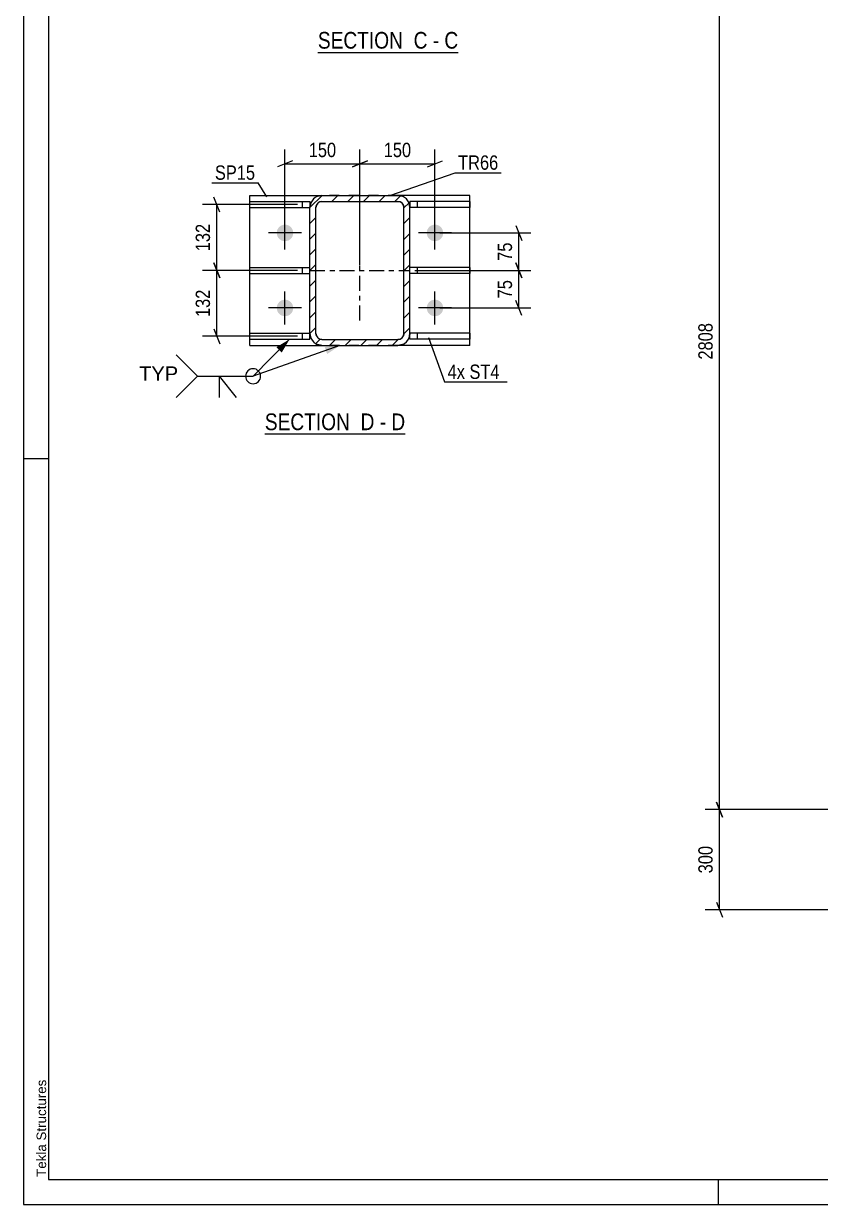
# Model space of a CAD drawing. Header units: millimetres. Extents: x -400 to 789, y -648 to 193.
# Drawn here: x -399.6 to -240.3, y -648.2 to -412.2 of the extents above; entities that cross this region are included whole.
import ezdxf

# ---------------------------------------------------------------- set-up
doc = ezdxf.new("R2010")
doc.units = ezdxf.units.MM
doc.linetypes.add('DXK_LINE_DOT2', pattern=[3.9198, 1.9599, -1.9599])
doc.linetypes.add('DXK_LINE_DOT3', pattern=[5.9187, 2.979, -0.9799, 0.9799, -0.9799])
doc.styles.add('Arial', font='ARIAL.TTF', dxfattribs={"height": 0.2})
doc.styles.add('Arial Narrow', font='ARIALN.TTF', dxfattribs={"height": 0.2})

# ---------------------------------------------------------------- blocks, each defined once
blk = doc.blocks.new('Unknown-392021936-1163')
at = {"color": 5, "linetype": 'Continuous'}
for p, q in [((-399.63, 192.78), (-399.63, -648.22)), ((-394.63, 187.78), (-394.63, -643.22)), ((-394.63, -499.22), (-399.63, -499.22)), ((-394.63, -643.22), (784.37, -643.22)), ((-260.63, -648.22), (-260.63, -643.22)), ((-399.63, -648.22), (789.37, -648.22))]:
    blk.add_line(p, q, dxfattribs=at)
at = {"color": 174, "linetype": 'Continuous', "style": 'Arial'}
blk.add_text('Tekla Structures', height=1.9102, rotation=90, dxfattribs=at).set_placement((-395.13, -642.72))
blk = doc.blocks.new('Unknown-392021936-14 - 3706')
at = {"color": 6, "linetype": 'Continuous'}
blk.add_line((-340.77, -417.96), (-312.7, -417.96), dxfattribs=at)
at = {"color": 0, "linetype": 'Continuous'}
blk.add_wipeout([(-322.67, -417.21), (-322.67, -413.71), (-340.77, -413.71), (-340.77, -417.21)], dxfattribs=at)
at = {"color": 7, "linetype": 'Continuous', "style": 'Arial Narrow'}
blk.add_text('SECTION ', height=3.34, dxfattribs=at).set_placement((-340.77, -417.21))
at = {"color": 0, "linetype": 'Continuous'}
blk.add_wipeout([(-318.85, -417.21), (-318.85, -413.71), (-321.62, -413.71), (-321.62, -417.21)], dxfattribs=at)
at = {"color": 7, "linetype": 'Continuous', "style": 'Arial Narrow'}
blk.add_text('C', height=3.34, dxfattribs=at).set_placement((-321.62, -417.21))
at = {"color": 0, "linetype": 'Continuous'}
blk.add_wipeout([(-316.52, -417.21), (-316.52, -413.71), (-317.8, -413.71), (-317.8, -417.21)], dxfattribs=at)
at = {"color": 7, "linetype": 'Continuous', "style": 'Arial Narrow'}
blk.add_text('-', height=3.34, dxfattribs=at).set_placement((-317.8, -417.21))
at = {"color": 0, "linetype": 'Continuous'}
blk.add_wipeout([(-312.7, -417.21), (-312.7, -413.71), (-315.47, -413.71), (-315.47, -417.21)], dxfattribs=at)
at = {"color": 7, "linetype": 'Continuous', "style": 'Arial Narrow'}
blk.add_text('C', height=3.34, dxfattribs=at).set_placement((-315.47, -417.21))
blk = doc.blocks.new('Unknown-392021936-15 - 3396')
at = {"color": 6, "linetype": 'Continuous'}
blk.add_line((-351.38, -494.22), (-323.31, -494.22), dxfattribs=at)
at = {"color": 0, "linetype": 'Continuous'}
blk.add_wipeout([(-333.28, -493.47), (-333.28, -489.97), (-351.38, -489.97), (-351.38, -493.47)], dxfattribs=at)
at = {"color": 7, "linetype": 'Continuous', "style": 'Arial Narrow'}
blk.add_text('SECTION ', height=3.34, dxfattribs=at).set_placement((-351.38, -493.47))
at = {"color": 0, "linetype": 'Continuous'}
blk.add_wipeout([(-329.46, -493.47), (-329.46, -489.97), (-332.23, -489.97), (-332.23, -493.47)], dxfattribs=at)
at = {"color": 7, "linetype": 'Continuous', "style": 'Arial Narrow'}
blk.add_text('D', height=3.34, dxfattribs=at).set_placement((-332.23, -493.47))
at = {"color": 0, "linetype": 'Continuous'}
blk.add_wipeout([(-327.13, -493.47), (-327.13, -489.97), (-328.41, -489.97), (-328.41, -493.47)], dxfattribs=at)
at = {"color": 7, "linetype": 'Continuous', "style": 'Arial Narrow'}
blk.add_text('-', height=3.34, dxfattribs=at).set_placement((-328.41, -493.47))
at = {"color": 0, "linetype": 'Continuous'}
blk.add_wipeout([(-323.31, -493.47), (-323.31, -489.97), (-326.08, -489.97), (-326.08, -493.47)], dxfattribs=at)
at = {"color": 7, "linetype": 'Continuous', "style": 'Arial Narrow'}
blk.add_text('D', height=3.34, dxfattribs=at).set_placement((-326.08, -493.47))
blk = doc.blocks.new('Part-392021936-3503 - 3396')
at = {"color": 2, "linetype": 'Continuous'}
for p, q in [((-310.35, -447.79), (-322.35, -447.79)), ((-322.35, -447.79), (-322.35, -448.94)), ((-310.35, -447.79), (-310.35, -448.99)), ((-310.35, -448.99), (-322.35, -448.99))]:
    blk.add_line(p, q, dxfattribs=at)
at = {"color": 7, "linetype": 'DXK_LINE_DOT2'}
for p, q in [((-320.85, -448.99), (-320.85, -447.79)), ((-322.35, -448.94), (-322.35, -448.99))]:
    blk.add_line(p, q, dxfattribs=at)
blk = doc.blocks.new('Part-392021936-3447 - 3396')
at = {"linetype": 'Continuous'}
h = blk.add_hatch(dxfattribs=at)
h.set_pattern_fill('', scale=0.7, style=0, pattern_type=0)
h.set_pattern_definition([(45, (-342.3539, -474.1386), (-1.57154, 1.57154), [])])
h.paths.add_polyline_path([(-342.35, -448.94), (-342.35, -474.14), (-342.17, -475.06), (-341.65, -475.84), (-340.87, -476.36), (-339.95, -476.54), (-324.75, -476.54), (-323.84, -476.36), (-323.06, -475.84), (-322.54, -475.06), (-322.35, -474.14), (-322.35, -448.94), (-322.54, -448.02), (-323.06, -447.24), (-323.84, -446.72), (-324.75, -446.54), (-339.95, -446.54), (-340.87, -446.72), (-341.65, -447.24), (-342.17, -448.02)])
h.paths.add_polyline_path([(-340.8, -448.09), (-340.41, -447.83), (-339.95, -447.74), (-324.75, -447.74), (-324.29, -447.83), (-323.91, -448.09), (-323.65, -448.48), (-323.55, -448.94), (-323.55, -474.14), (-323.65, -474.6), (-323.91, -474.99), (-324.29, -475.25), (-324.75, -475.34), (-339.95, -475.34), (-340.41, -475.25), (-340.8, -474.99), (-341.06, -474.6), (-341.15, -474.14), (-341.15, -448.94), (-341.06, -448.48)])
at = {"color": 7, "linetype": 'DXK_LINE_DOT2'}
for p, q in [((-342.35, -448.94), (-342.17, -448.02)), ((-340.87, -446.72), (-339.95, -446.54)), ((-339.95, -447.74), (-340.41, -447.83)), ((-339.95, -446.54), (-324.75, -446.54)), ((-339.95, -447.74), (-324.75, -447.74)), ((-324.75, -446.54), (-323.84, -446.72)), ((-324.29, -447.83), (-324.75, -447.74)), ((-322.54, -448.02), (-322.35, -448.94)), ((-342.35, -474.14), (-342.35, -448.94)), ((-341.06, -448.48), (-341.15, -448.94)), ((-341.15, -474.14), (-341.15, -448.94)), ((-323.55, -448.94), (-323.65, -448.48)), ((-323.55, -474.14), (-323.55, -448.94)), ((-322.35, -474.14), (-322.35, -448.94)), ((-342.17, -475.06), (-342.35, -474.14)), ((-341.15, -474.14), (-341.06, -474.6)), ((-323.65, -474.6), (-323.55, -474.14)), ((-322.35, -474.14), (-322.54, -475.06)), ((-339.95, -476.54), (-340.87, -476.36)), ((-340.41, -475.25), (-339.95, -475.34)), ((-339.95, -475.34), (-324.75, -475.34)), ((-339.95, -476.54), (-324.75, -476.54)), ((-324.75, -475.34), (-324.29, -475.25)), ((-323.84, -476.36), (-324.75, -476.54))]:
    blk.add_line(p, q, dxfattribs=at)
at = {"color": 2, "linetype": 'Continuous'}
for p, q in [((-342.17, -448.02), (-342.35, -448.94)), ((-339.95, -446.54), (-340.87, -446.72)), ((-340.41, -447.83), (-339.95, -447.74)), ((-339.95, -446.54), (-324.75, -446.54)), ((-339.95, -447.74), (-324.75, -447.74)), ((-323.84, -446.72), (-324.75, -446.54)), ((-324.75, -447.74), (-324.29, -447.83)), ((-322.35, -448.94), (-322.54, -448.02)), ((-342.35, -474.14), (-342.35, -448.94)), ((-341.15, -448.94), (-341.06, -448.48)), ((-341.15, -474.14), (-341.15, -448.94)), ((-323.65, -448.48), (-323.55, -448.94)), ((-323.55, -474.14), (-323.55, -448.94)), ((-322.35, -474.14), (-322.35, -448.94)), ((-342.35, -474.14), (-342.17, -475.06)), ((-341.06, -474.6), (-341.15, -474.14)), ((-323.55, -474.14), (-323.65, -474.6)), ((-322.54, -475.06), (-322.35, -474.14)), ((-340.87, -476.36), (-339.95, -476.54)), ((-339.95, -475.34), (-340.41, -475.25)), ((-339.95, -475.34), (-324.75, -475.34)), ((-339.95, -476.54), (-324.75, -476.54)), ((-324.29, -475.25), (-324.75, -475.34)), ((-324.75, -476.54), (-323.84, -476.36))]:
    blk.add_line(p, q, dxfattribs=at)
at = {"color": 7, "linetype": 'DXK_LINE_DOT3'}
for p, q in [((-332.35, -471.54), (-332.35, -451.54)), ((-342.35, -461.54), (-322.35, -461.54))]:
    blk.add_line(p, q, dxfattribs=at)
at = {"color": 7, "linetype": 'DXK_LINE_DOT2'}
for centre, radius, start, end in [((-339.95, -448.94), 2.4, 112.5, 157.5), ((-339.95, -448.94), 1.2, 112.5, 157.5), ((-324.75, -448.94), 1.2, 22.5, 67.5), ((-324.75, -448.94), 2.4, 22.5, 67.5), ((-339.95, -474.14), 2.4, 202.5, 247.5), ((-339.95, -474.14), 1.2, 202.5, 247.5), ((-324.75, -474.14), 1.2, 292.5, 337.5), ((-324.75, -474.14), 2.4, 292.5, 337.5)]:
    blk.add_arc(centre, radius, start, end, dxfattribs=at)
at = {"color": 2, "linetype": 'Continuous'}
for centre, radius, start, end in [((-339.95, -448.94), 2.4, 112.5, 157.5), ((-339.95, -448.94), 1.2, 112.5, 157.5), ((-324.75, -448.94), 1.2, 22.5, 67.5), ((-324.75, -448.94), 2.4, 22.5, 67.5), ((-339.95, -474.14), 2.4, 202.5, 247.5), ((-339.95, -474.14), 1.2, 202.5, 247.5), ((-324.75, -474.14), 1.2, 292.5, 337.5), ((-324.75, -474.14), 2.4, 292.5, 337.5)]:
    blk.add_arc(centre, radius, start, end, dxfattribs=at)
blk = doc.blocks.new('Part-392021936-3483 - 3396')
at = {"color": 2, "linetype": 'Continuous'}
for p, q in [((-354.35, -462.14), (-354.35, -460.94)), ((-354.35, -460.94), (-342.35, -460.94)), ((-354.35, -462.14), (-342.35, -462.14))]:
    blk.add_line(p, q, dxfattribs=at)
at = {"color": 7, "linetype": 'DXK_LINE_DOT2'}
for p, q in [((-343.85, -462.14), (-343.85, -460.94)), ((-342.35, -462.14), (-342.35, -460.94))]:
    blk.add_line(p, q, dxfattribs=at)
blk = doc.blocks.new('Part-392021936-3475 - 3396')
at = {"color": 2, "linetype": 'Continuous'}
for p, q in [((-310.35, -474.09), (-322.35, -474.09)), ((-322.35, -475.29), (-322.35, -474.14)), ((-310.35, -474.09), (-310.35, -475.29)), ((-310.35, -475.29), (-322.35, -475.29))]:
    blk.add_line(p, q, dxfattribs=at)
at = {"color": 7, "linetype": 'DXK_LINE_DOT2'}
for p, q in [((-322.35, -474.14), (-322.35, -474.09)), ((-322.35, -474.09), (-322.35, -474.14)), ((-320.85, -475.29), (-320.85, -474.09))]:
    blk.add_line(p, q, dxfattribs=at)
blk = doc.blocks.new('Part-392021936-3488 - 3396')
at = {"color": 2, "linetype": 'Continuous'}
for p, q in [((-354.35, -448.99), (-354.35, -447.79)), ((-354.35, -447.79), (-342.35, -447.79)), ((-342.35, -447.79), (-342.35, -448.94)), ((-354.35, -448.99), (-342.35, -448.99))]:
    blk.add_line(p, q, dxfattribs=at)
at = {"color": 7, "linetype": 'DXK_LINE_DOT2'}
for p, q in [((-343.85, -448.99), (-343.85, -447.79)), ((-342.35, -448.94), (-342.35, -448.99))]:
    blk.add_line(p, q, dxfattribs=at)
blk = doc.blocks.new('Part-392021936-3493 - 3396')
at = {"color": 2, "linetype": 'Continuous'}
for p, q in [((-354.35, -475.29), (-354.35, -474.09)), ((-354.35, -474.09), (-342.35, -474.09)), ((-342.35, -475.29), (-342.35, -474.14)), ((-354.35, -475.29), (-342.35, -475.29))]:
    blk.add_line(p, q, dxfattribs=at)
at = {"color": 7, "linetype": 'DXK_LINE_DOT2'}
for p, q in [((-343.85, -475.29), (-343.85, -474.09)), ((-342.35, -474.14), (-342.35, -474.09)), ((-342.35, -474.09), (-342.35, -474.14))]:
    blk.add_line(p, q, dxfattribs=at)
blk = doc.blocks.new('Part-392021936-3498 - 3396')
at = {"color": 2, "linetype": 'Continuous'}
for p, q in [((-310.35, -460.94), (-322.35, -460.94)), ((-310.35, -462.14), (-322.35, -462.14)), ((-310.35, -460.94), (-310.35, -462.14))]:
    blk.add_line(p, q, dxfattribs=at)
at = {"color": 7, "linetype": 'DXK_LINE_DOT2'}
for p, q in [((-322.35, -462.14), (-322.35, -460.94)), ((-320.85, -462.14), (-320.85, -460.94))]:
    blk.add_line(p, q, dxfattribs=at)
blk = doc.blocks.new('Part-392021936-3595 - 3396')
at = {"color": 2, "linetype": 'Continuous'}
for p, q in [((-354.35, -476.54), (-354.35, -446.54)), ((-354.35, -446.54), (-339.95, -446.54)), ((-310.35, -446.54), (-324.75, -446.54)), ((-310.35, -476.54), (-310.35, -446.54)), ((-354.35, -476.54), (-339.95, -476.54)), ((-310.35, -476.54), (-324.75, -476.54))]:
    blk.add_line(p, q, dxfattribs=at)
at = {"color": 7, "linetype": 'DXK_LINE_DOT2'}
for p, q in [((-324.75, -446.54), (-339.95, -446.54)), ((-324.75, -476.54), (-339.95, -476.54))]:
    blk.add_line(p, q, dxfattribs=at)
blk = doc.blocks.new('Bolt-392021936-3617 - 3396')
at = {"linetype": 'Continuous'}
for points in [[(-349, -454.04, -1), (-345.7, -454.04, -1)], [(-319, -454.04, -1), (-315.7, -454.04, -1)], [(-349, -469.04, -1), (-345.7, -469.04, -1)], [(-319, -469.04, -1), (-315.7, -469.04, -1)]]:
    blk.add_hatch(color=1, dxfattribs=at).paths.add_polyline_path(points)
at = {"color": 1, "linetype": 'Continuous'}
for p, q in [((-347.35, -457.34), (-347.35, -450.74)), ((-317.35, -457.34), (-317.35, -450.74)), ((-344.05, -454.04), (-350.65, -454.04)), ((-314.05, -454.04), (-320.65, -454.04)), ((-347.35, -472.34), (-347.35, -465.74)), ((-317.35, -472.34), (-317.35, -465.74)), ((-344.05, -469.04), (-350.65, -469.04)), ((-314.05, -469.04), (-320.65, -469.04))]:
    blk.add_line(p, q, dxfattribs=at)
blk = doc.blocks.new('StraightDimension-392021936-16476 - 3396')
at = {"color": 7, "linetype": 'Continuous'}
for p, q in [((-332.35, -460.54), (-332.35, -437.39)), ((-317.35, -453.04), (-317.35, -437.39)), ((-330.85, -439.64), (-333.85, -440.84)), ((-332.35, -440.24), (-317.35, -440.24)), ((-318.85, -440.84), (-315.85, -439.64))]:
    blk.add_line(p, q, dxfattribs=at)
at = {"color": 0}
blk.add_wipeout([(-321.51, -439.49), (-321.51, -435.29), (-328.2, -435.29), (-328.2, -439.49)], dxfattribs=at)
at = {"color": 3, "style": 'Arial Narrow'}
blk.add_text('150', height=2.863, dxfattribs=at).set_placement((-327.6, -438.89))
blk = doc.blocks.new('StraightDimension-392021936-16671 - 3396')
at = {"color": 7, "linetype": 'Continuous'}
for p, q in [((-301.19, -452.54), (-299.99, -455.54)), ((-316.35, -454.04), (-298.19, -454.04)), ((-300.59, -461.54), (-300.59, -454.04)), ((-299.99, -463.04), (-301.19, -460.04)), ((-321.35, -461.54), (-298.19, -461.54))]:
    blk.add_line(p, q, dxfattribs=at)
at = {"color": 0}
blk.add_wipeout([(-301.34, -455.36), (-305.54, -455.36), (-305.54, -460.22), (-301.34, -460.22)], dxfattribs=at)
at = {"color": 3, "style": 'Arial Narrow'}
blk.add_text('75', height=2.863, rotation=90.0002, dxfattribs=at).set_placement((-301.94, -459.62))
blk = doc.blocks.new('StraightDimension-392021936-16477 - 3396')
at = {"color": 7, "linetype": 'Continuous'}
for p, q in [((-347.35, -453.04), (-347.35, -437.39)), ((-332.35, -460.54), (-332.35, -437.39)), ((-345.85, -439.64), (-348.85, -440.84)), ((-347.35, -440.24), (-332.35, -440.24)), ((-333.85, -440.84), (-330.85, -439.64))]:
    blk.add_line(p, q, dxfattribs=at)
at = {"color": 0}
blk.add_wipeout([(-336.51, -439.49), (-336.51, -435.29), (-343.2, -435.29), (-343.2, -439.49)], dxfattribs=at)
at = {"color": 3, "style": 'Arial Narrow'}
blk.add_text('150', height=2.863, dxfattribs=at).set_placement((-342.6, -438.89))
blk = doc.blocks.new('StraightDimension-392021936-16672 - 3396')
at = {"color": 7, "linetype": 'Continuous'}
for p, q in [((-301.19, -460.04), (-299.99, -463.04)), ((-321.35, -461.54), (-298.19, -461.54)), ((-300.59, -469.04), (-300.59, -461.54)), ((-316.35, -469.04), (-298.19, -469.04)), ((-299.99, -470.54), (-301.19, -467.54))]:
    blk.add_line(p, q, dxfattribs=at)
at = {"color": 0}
blk.add_wipeout([(-301.34, -462.86), (-305.54, -462.86), (-305.54, -467.72), (-301.34, -467.72)], dxfattribs=at)
at = {"color": 3, "style": 'Arial Narrow'}
blk.add_text('75', height=2.863, rotation=90.0002, dxfattribs=at).set_placement((-301.94, -467.12))
blk = doc.blocks.new('StraightDimension-392021936-16690 - 3396')
at = {"color": 7, "linetype": 'Continuous'}
for p, q in [((-344.85, -448.39), (-363.85, -448.39)), ((-360.4, -449.89), (-361.6, -446.89)), ((-361, -461.54), (-361, -448.39)), ((-361.6, -460.04), (-360.4, -463.04)), ((-344.85, -461.54), (-363.85, -461.54))]:
    blk.add_line(p, q, dxfattribs=at)
at = {"color": 0}
blk.add_wipeout([(-361.75, -451.62), (-365.95, -451.62), (-365.95, -458.31), (-361.75, -458.31)], dxfattribs=at)
at = {"color": 3, "style": 'Arial Narrow'}
blk.add_text('132', height=2.863, rotation=90.0002, dxfattribs=at).set_placement((-362.35, -457.71))
blk = doc.blocks.new('StraightDimension-392021936-16691 - 3396')
at = {"color": 7, "linetype": 'Continuous'}
for p, q in [((-360.4, -463.04), (-361.6, -460.04)), ((-344.85, -461.54), (-363.85, -461.54)), ((-361, -474.69), (-361, -461.54)), ((-361.6, -473.19), (-360.4, -476.19)), ((-344.85, -474.69), (-363.85, -474.69))]:
    blk.add_line(p, q, dxfattribs=at)
at = {"color": 0}
blk.add_wipeout([(-361.75, -464.77), (-365.95, -464.77), (-365.95, -471.46), (-361.75, -471.46)], dxfattribs=at)
at = {"color": 3, "style": 'Arial Narrow'}
blk.add_text('132', height=2.863, rotation=90.0002, dxfattribs=at).set_placement((-362.35, -470.86))
blk = doc.blocks.new('StraightDimension-392021936-39259 - 7466')
at = {"color": 7, "linetype": 'Continuous'}
for p, q in [((-235.32, -382.11), (-263.31, -382.11)), ((-259.86, -383.61), (-261.06, -380.61)), ((-260.46, -569.3), (-260.46, -382.11)), ((-261.06, -567.8), (-259.86, -570.8)), ((-185.53, -569.3), (-263.31, -569.3))]:
    blk.add_line(p, q, dxfattribs=at)
at = {"color": 0}
blk.add_wipeout([(-261.21, -471.45), (-265.41, -471.45), (-265.41, -479.96), (-261.21, -479.96)], dxfattribs=at)
at = {"color": 3, "style": 'Arial Narrow'}
blk.add_text('2808', height=2.863, rotation=90.0002, dxfattribs=at).set_placement((-261.81, -479.36))
blk = doc.blocks.new('StraightDimension-392021936-39260 - 7466')
at = {"color": 7, "linetype": 'Continuous'}
for p, q in [((-259.86, -570.8), (-261.06, -567.8)), ((-185.53, -569.3), (-263.31, -569.3)), ((-260.46, -589.33), (-260.46, -569.3)), ((-203.61, -589.33), (-263.31, -589.33)), ((-261.06, -587.83), (-259.86, -590.83))]:
    blk.add_line(p, q, dxfattribs=at)
at = {"color": 0}
blk.add_wipeout([(-261.21, -575.97), (-265.41, -575.97), (-265.41, -582.65), (-261.21, -582.65)], dxfattribs=at)
at = {"color": 3, "style": 'Arial Narrow'}
blk.add_text('300', height=2.863, rotation=90.0002, dxfattribs=at).set_placement((-261.81, -582.05))
blk = doc.blocks.new('Mark-392021936-16692 - 3396')
at = {"color": 0}
blk.add_wipeout([(-304.68, -441.41), (-304.68, -438.41), (-312.72, -438.41), (-312.72, -441.41)], dxfattribs=at)
blk.add_wipeout([(-304.68, -441.41), (-304.68, -438.41), (-312.72, -438.41), (-312.72, -441.41)], dxfattribs=at)
at = {"color": 30, "linetype": 'Continuous'}
for p, q in [((-326.38, -446.59), (-313.32, -442.01)), ((-313.32, -442.01), (-304.08, -442.01))]:
    blk.add_line(p, q, dxfattribs=at)
at = {"color": 3, "style": 'Arial Narrow'}
blk.add_text('TR66', height=2.863, dxfattribs=at).set_placement((-312.72, -441.41))
blk = doc.blocks.new('Mark-392021936-16707 - 3396')
at = {"color": 0}
blk.add_wipeout([(-353.33, -443.42), (-353.33, -440.42), (-361.37, -440.42), (-361.37, -443.42)], dxfattribs=at)
blk.add_wipeout([(-353.33, -443.42), (-353.33, -440.42), (-361.37, -440.42), (-361.37, -443.42)], dxfattribs=at)
at = {"color": 30, "linetype": 'Continuous'}
for p in [(-361.97, -444.02), (-350.98, -446.86)]:
    blk.add_line(p, (-352.73, -444.02), dxfattribs=at)
at = {"color": 3, "style": 'Arial Narrow'}
blk.add_text('SP15', height=2.863, dxfattribs=at).set_placement((-361.37, -443.42))
blk = doc.blocks.new('MarkSet-392021936-16717 - 3396')
at = {"color": 0}
blk.add_wipeout([(-311.35, -483.22), (-311.35, -480.22), (-314.82, -480.22), (-314.82, -483.22)], dxfattribs=at)
blk.add_wipeout([(-311.35, -483.22), (-311.35, -480.22), (-314.82, -480.22), (-314.82, -483.22)], dxfattribs=at)
at = {"color": 30, "linetype": 'Continuous'}
blk.add_line((-318.62, -474.94), (-315.42, -483.82), dxfattribs=at)
at = {"color": 0}
blk.add_wipeout([(-304.42, -483.22), (-304.42, -480.22), (-310.45, -480.22), (-310.45, -483.22)], dxfattribs=at)
blk.add_wipeout([(-304.42, -483.22), (-304.42, -480.22), (-310.45, -480.22), (-310.45, -483.22)], dxfattribs=at)
at = {"color": 30, "linetype": 'Continuous'}
blk.add_line((-315.42, -483.82), (-302.92, -483.82), dxfattribs=at)
at = {"color": 3, "style": 'Arial Narrow'}
for s, p in [('4x', (-314.82, -483.22)), ('ST4', (-310.45, -483.22))]:
    blk.add_text(s, height=2.863, dxfattribs=at).set_placement(p)
blk = doc.blocks.new('WeldMark-392021936-17959 - 3396')
at = {"linetype": 'Continuous'}
for points in [[(-349.07, -476.9), (-346.43, -475.29), (-348, -477.95)], [(-339.42, -476.83), (-336.35, -476.54), (-338.92, -478.25)]]:
    blk.add_hatch(color=30, dxfattribs=at).paths.add_polyline_path(points)
at = {"color": 30, "linetype": 'Continuous'}
for p in [(-346.43, -475.29), (-336.35, -476.54), (-364.83, -482.69)]:
    blk.add_line(p, (-353.73, -482.69), dxfattribs=at)
at = {"color": 3, "linetype": 'Continuous'}
for q in [(-357.12, -486.97), (-360.55, -486.97)]:
    blk.add_line((-360.55, -482.69), q, dxfattribs=at)
for start, end in [(90, 270), (270, 90)]:
    blk.add_arc((-353.73, -482.69), 1.5, start, end, dxfattribs=at)
at = {"color": 0, "linetype": 'Continuous'}
blk.add_wipeout([(-368.73, -483.59), (-368.73, -480.59), (-376.51, -480.59), (-376.51, -483.59)], dxfattribs=at)
blk.add_wipeout([(-368.73, -483.59), (-368.73, -480.59), (-376.51, -480.59), (-376.51, -483.59)], dxfattribs=at)
at = {"color": 3, "linetype": 'Continuous'}
for q in [(-369.12, -478.4), (-369.12, -486.97)]:
    blk.add_line((-364.83, -482.69), q, dxfattribs=at)
at = {"color": 3, "linetype": 'Continuous', "style": 'Arial'}
blk.add_text('TYP', height=2.865, dxfattribs=at).set_placement((-376.51, -483.59))

msp = doc.modelspace()

# ---------------------------------------------------------------- block references
for name in ['Unknown-392021936-1163', 'Part-392021936-3595 - 3396', 'Part-392021936-3488 - 3396', 'Part-392021936-3447 - 3396', 'Part-392021936-3503 - 3396', 'Bolt-392021936-3617 - 3396', 'Part-392021936-3483 - 3396', 'Part-392021936-3498 - 3396', 'Part-392021936-3493 - 3396', 'Part-392021936-3475 - 3396']:
    msp.add_blockref(name, (0, 0))

# ---------------------------------------------------------------- next in the draw order: block references
for name in ['StraightDimension-392021936-39259 - 7466', 'Unknown-392021936-14 - 3706', 'StraightDimension-392021936-16476 - 3396', 'MarkSet-392021936-16717 - 3396', 'Unknown-392021936-15 - 3396']:
    msp.add_blockref(name, (0, 0))

# ---------------------------------------------------------------- next in the draw order: block references
for name in ['StraightDimension-392021936-16477 - 3396', 'Mark-392021936-16692 - 3396', 'StraightDimension-392021936-16671 - 3396', 'StraightDimension-392021936-39260 - 7466']:
    msp.add_blockref(name, (0, 0))

# ---------------------------------------------------------------- next in the draw order: block references
for name in ['StraightDimension-392021936-16690 - 3396', 'StraightDimension-392021936-16672 - 3396']:
    msp.add_blockref(name, (0, 0))

# ---------------------------------------------------------------- next in the draw order: block references
for name in ['Mark-392021936-16707 - 3396', 'StraightDimension-392021936-16691 - 3396']:
    msp.add_blockref(name, (0, 0))

# ---------------------------------------------------------------- next in the draw order: block references
msp.add_blockref('WeldMark-392021936-17959 - 3396', (0, 0))

doc.saveas('drawing.dxf')
